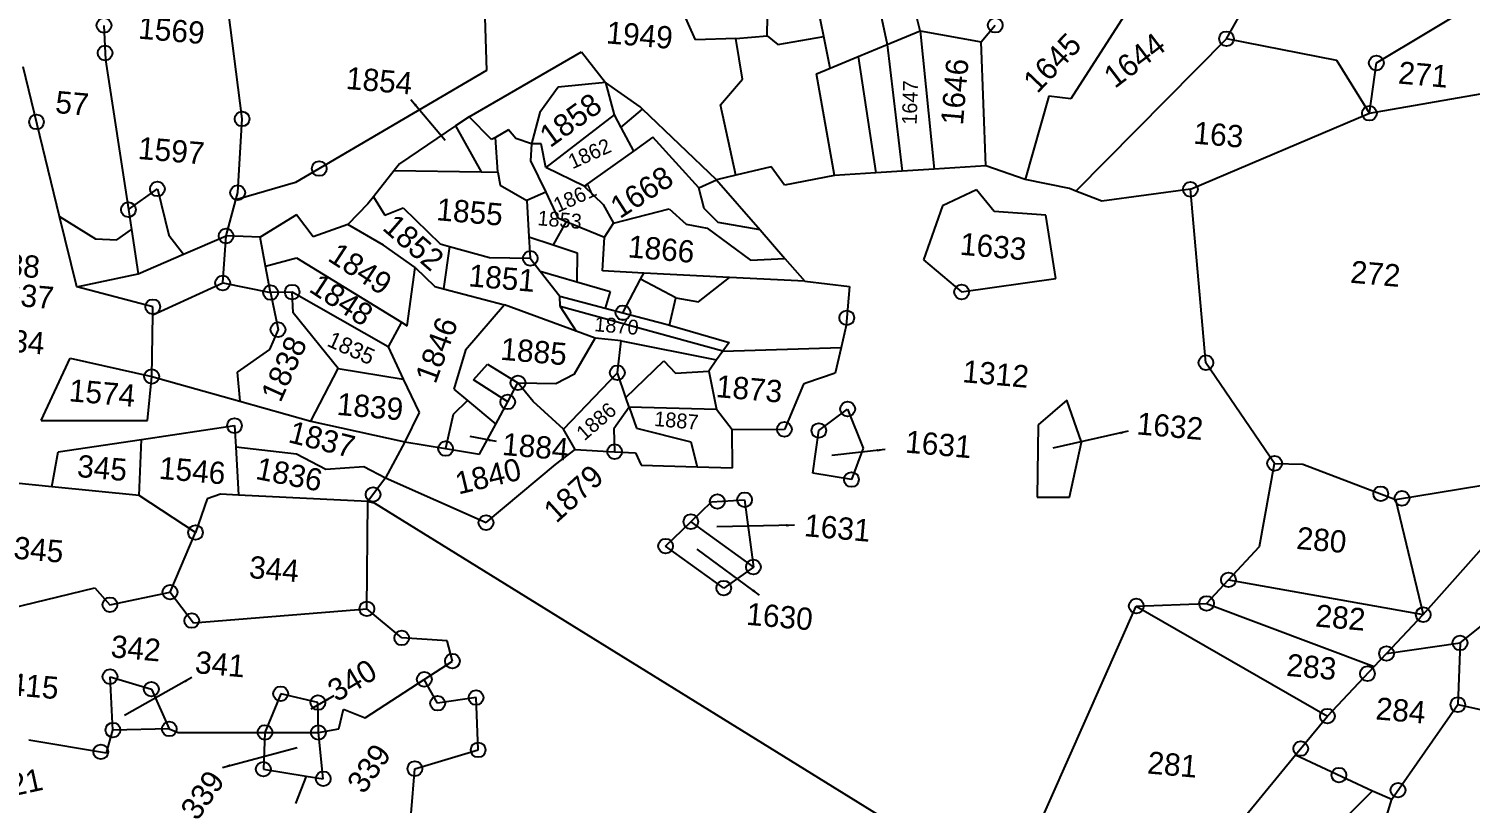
# Model space of a CAD drawing. Header units: metres. Extents: x 302356 to 305648, y 1939949 to 1943623.
# Drawn here: x 303202.9 to 303657.4, y 1941477.1 to 1941721.5 of the extents above; entities that cross this region are included whole.
import ezdxf

# ---------------------------------------------------------------- set-up
doc = ezdxf.new("R2010")
doc.units = ezdxf.units.M
doc.layers.add('POLY_PARCEL', color=6, linetype='Continuous')
doc.layers.add('TEXT_PARCEL', color=7, linetype='Continuous')
doc.styles.add('TEXT_MAP', font='')
doc.styles.get('TEXT_MAP').set_extended_font_data('Kruti Dev 050')
doc.dimstyles.get("Standard").update_dxf_attribs({"dimtxt": 0.18, "dimasz": 0.18, "dimexe": 0.18, "dimexo": 0.0625, "dimgap": 0.09, "dimtad": 0, "dimtih": 1, "dimtoh": 1, "dimdec": 4, "dimzin": 0, "dimdsep": 46, "dimtxsty": 'Standard', "dimcen": 0.09, "dimadec": 0, "dimazin": 0, "dimtfac": 1, "dimtdec": 4, "dimtofl": 0, "dimtmove": 0, "dimatfit": 3, "dimfxl": 1, "dimtolj": 1, "dimtzin": 0, "dimarcsym": 0})

msp = doc.modelspace()

# ---------------------------------------------------------------- linework, layer by layer
for centre in [(303226.56, 1941722.56), (303507.64, 1941722.61), (303580.57, 1941718.33), (303226.92, 1941713.85), (303627.83, 1941710.68), (303205.29, 1941692.08), (303270.13, 1941693.03), (303625.65, 1941694.81), (303294.44, 1941677.36), (303243.41, 1941670.93), (303268.73, 1941669.77), (303569.19, 1941670.81), (303234.28, 1941664.4), (303265.08, 1941656.09), (303361, 1941649.04), (303264, 1941641.26), (303279.12, 1941638.23), (303285.91, 1941638.39), (303497.03, 1941638.41), (303241.96, 1941633.75), (303390.24, 1941631.86), (303460.82, 1941630.25), (303281.45, 1941626.52), (303574.08, 1941616.09), (303241.61, 1941611.73), (303357.13, 1941609.74), (303388.47, 1941612.93), (303353.9, 1941603.72), (303461.09, 1941601.48), (303267.73, 1941596.23), (303441.16, 1941595.06), (303452, 1941594.7), (303334.3, 1941588.99), (303387.6, 1941588.01), (303595.76, 1941584.33), (303462.3, 1941579.22), (303311.43, 1941574.49), (303428.59, 1941572.83), (303629.23, 1941574.72), (303635.91, 1941573.28), (303420, 1941572.29), (303347.05, 1941565.62), (303411.64, 1941565.91), (303255.43, 1941562.5), (303403.67, 1941558.22), (303431.37, 1941551.61), (303581.19, 1941547.56), (303247.4, 1941543.67), (303422.03, 1941544.96), (303228.44, 1941539.7), (303309.47, 1941538.41), (303552.11, 1941539.3), (303574.28, 1941540.11), (303642.61, 1941536.58), (303254.24, 1941534.7), (303320.48, 1941529.24), (303654.22, 1941527.67), (303631.04, 1941524.32), (303336.45, 1941521.91), (303228.47, 1941516.99), (303327.58, 1941516.15), (303625.03, 1941517.94), (303241.51, 1941513.06), (303282.3, 1941511.61), (303343.92, 1941510.41), (303294.04, 1941508.84), (303331.79, 1941508.62), (303653.53, 1941508.17), (303229.37, 1941500.15), (303247.15, 1941500.52), (303612.4, 1941504.55), (303277.34, 1941499.4), (303294.18, 1941499.39), (303225.56, 1941493.28), (303344.57, 1941493.9), (303603.99, 1941494.3), (303276.82, 1941487.81), (303324.61, 1941487.96), (303295.71, 1941484.77), (303616.02, 1941485.93), (303634.67, 1941481.19)]:
    msp.add_circle(centre, 2.33)
at = {"layer": 'POLY_PARCEL'}
for p, q in [((303345.61, 1941760.96), (303347.2, 1941708.28)), ((303483.92, 1941720.81), (303478.94, 1941741.54)), ((303580.57, 1941718.33), (303592.57, 1941739.77)), ((303469.02, 1941737.82), (303473.54, 1941716.5)), ((303270.13, 1941693.03), (303265.18, 1941731.93)), ((303627.83, 1941710.68), (303659.81, 1941729.91)), ((303413.14, 1941717.94), (303408.7, 1941727.88)), ((303435.74, 1941719.27), (303435.81, 1941725.47)), ((303453.58, 1941719.05), (303451.73, 1941728.32)), ((303548.34, 1941725.6), (303531.48, 1941699.35)), ((303226.56, 1941722.56), (303227.01, 1941711.68)), ((303473.54, 1941716.5), (303483.92, 1941720.81)), ((303483.92, 1941720.81), (303503.22, 1941717.36)), ((303483.92, 1941720.81), (303488.43, 1941677.18)), ((303503.22, 1941717.36), (303507.64, 1941722.61)), ((303425.8, 1941718.4), (303413.14, 1941717.94)), ((303425.8, 1941718.4), (303435.74, 1941719.27)), ((303427.93, 1941705.6), (303425.8, 1941718.4)), ((303435.74, 1941719.27), (303439.1, 1941716.51)), ((303439.1, 1941716.51), (303453.58, 1941719.05)), ((303455.58, 1941709.05), (303453.58, 1941719.05)), ((303464.43, 1941712.72), (303473.54, 1941716.5)), ((303473.54, 1941716.5), (303478.3, 1941676.54)), ((303504.69, 1941678.2), (303503.22, 1941717.36)), ((303580.57, 1941718.33), (303533.09, 1941670.25)), ((303615.35, 1941711.44), (303580.57, 1941718.33)), ((303227.01, 1941711.68), (303234.28, 1941664.4)), ((303341.7, 1941693.71), (303377.18, 1941714.21)), ((303377.18, 1941714.21), (303384.73, 1941704.55)), ((303455.58, 1941709.05), (303464.43, 1941712.72)), ((303464.43, 1941712.72), (303469.98, 1941676.01)), ((303212.57, 1941662.27), (303201.04, 1941709.51)), ((303347.2, 1941708.28), (303286.96, 1941672.97)), ((303451.23, 1941707.25), (303455.58, 1941709.05)), ((303457, 1941675.19), (303451.23, 1941707.25)), ((303625.65, 1941694.81), (303615.35, 1941711.44)), ((303625.65, 1941694.81), (303627.83, 1941710.68)), ((303369.81, 1941703.08), (303364.06, 1941695.1)), ((303384.73, 1941704.55), (303369.81, 1941703.08)), ((303384.73, 1941704.55), (303387.47, 1941694.29)), ((303395.61, 1941696.83), (303384.73, 1941704.55)), ((303420.95, 1941697.45), (303427.93, 1941705.6)), ((303524.58, 1941700.24), (303517.11, 1941673.86)), ((303531.48, 1941699.35), (303524.58, 1941700.24)), ((303625.65, 1941694.81), (303663.1, 1941701.42)), ((303341.7, 1941693.71), (303337.45, 1941690.83)), ((303348.8, 1941686.52), (303341.7, 1941693.71)), ((303364.06, 1941695.1), (303361.38, 1941685.14)), ((303387.47, 1941694.29), (303365.87, 1941677.71)), ((303387.47, 1941694.29), (303389.61, 1941690.29)), ((303389.61, 1941690.29), (303396.4, 1941696.08)), ((303396.4, 1941696.08), (303395.61, 1941696.83)), ((303419.75, 1941673.76), (303396.4, 1941696.08)), ((303425.88, 1941675.23), (303420.95, 1941697.45)), ((303569.19, 1941670.81), (303625.65, 1941694.81)), ((303268.73, 1941669.77), (303270.13, 1941693.03)), ((303337.45, 1941690.83), (303319.79, 1941678.84)), ((303337.45, 1941690.83), (303345.49, 1941676.34)), ((303354.13, 1941689.58), (303350, 1941687.2)), ((303356.46, 1941686.8), (303354.13, 1941689.58)), ((303389.61, 1941690.29), (303393.58, 1941682.86)), ((303350, 1941687.2), (303348.8, 1941686.52)), ((303350.77, 1941676.26), (303350, 1941687.2)), ((303361.38, 1941685.14), (303356.46, 1941686.8)), ((303361.38, 1941685.14), (303361.06, 1941679.79)), ((303364.39, 1941685.13), (303361.38, 1941685.14)), ((303365.87, 1941677.71), (303364.39, 1941685.13)), ((303399.7, 1941687.23), (303393.58, 1941682.86)), ((303414.12, 1941671.3), (303399.7, 1941687.23)), ((303361.06, 1941679.79), (303365.94, 1941669.95)), ((303393.58, 1941682.86), (303378.02, 1941671.76)), ((303318.12, 1941676.74), (303311.54, 1941668.44)), ((303319.79, 1941678.84), (303318.12, 1941676.74)), ((303318.12, 1941676.74), (303345.49, 1941676.34)), ((303345.49, 1941676.34), (303350.77, 1941676.26)), ((303350.77, 1941676.26), (303351.52, 1941672.13)), ((303378.02, 1941671.76), (303365.87, 1941677.71)), ((303425.88, 1941675.23), (303419.75, 1941673.76)), ((303437, 1941677.88), (303425.88, 1941675.23)), ((303441.17, 1941672.09), (303437, 1941677.88)), ((303457, 1941675.19), (303441.17, 1941672.09)), ((303469.98, 1941676.01), (303457, 1941675.19)), ((303478.3, 1941676.54), (303469.98, 1941676.01)), ((303488.43, 1941677.18), (303478.3, 1941676.54)), ((303504.69, 1941678.2), (303488.43, 1941677.18)), ((303517.11, 1941673.86), (303504.69, 1941678.2)), ((303234.28, 1941664.4), (303243.41, 1941670.93)), ((303243.41, 1941670.93), (303247.02, 1941656.34)), ((303286.96, 1941672.97), (303268.11, 1941667.48)), ((303351.52, 1941672.13), (303359.88, 1941667.25)), ((303378.02, 1941671.76), (303383.99, 1941666.07)), ((303414.12, 1941671.3), (303419.75, 1941673.76)), ((303415.86, 1941664.77), (303414.12, 1941671.3)), ((303419.75, 1941673.76), (303433.49, 1941657.98)), ((303501.69, 1941670.69), (303490.99, 1941665.62)), ((303507.29, 1941663.83), (303501.69, 1941670.69)), ((303531.08, 1941671.03), (303517.11, 1941673.86)), ((303533.09, 1941670.25), (303531.08, 1941671.03)), ((303569.19, 1941670.81), (303541.24, 1941667.09)), ((303574.08, 1941616.09), (303569.19, 1941670.81)), ((303265.08, 1941656.09), (303268.11, 1941667.48)), ((303268.11, 1941667.48), (303268.73, 1941669.77)), ((303309.82, 1941666.27), (303303.42, 1941659.68)), ((303311.54, 1941668.44), (303309.82, 1941666.27)), ((303311.54, 1941668.44), (303315.14, 1941662.66)), ((303365.94, 1941669.95), (303359.88, 1941667.25)), ((303359.88, 1941667.25), (303360.59, 1941655.78)), ((303365.94, 1941669.95), (303369.74, 1941661.79)), ((303383.99, 1941666.07), (303387.27, 1941660.16)), ((303541.24, 1941667.09), (303533.09, 1941670.25)), ((303212.57, 1941662.27), (303223.93, 1941655.14)), ((303217.99, 1941640.05), (303212.57, 1941662.27)), ((303234.28, 1941664.4), (303235.24, 1941658.13)), ((303287.28, 1941662.8), (303275.79, 1941655.71)), ((303292.49, 1941655.77), (303287.28, 1941662.8)), ((303315.14, 1941662.66), (303320.88, 1941665.02)), ((303320.88, 1941665.02), (303332.58, 1941653.61)), ((303369.74, 1941661.79), (303372.35, 1941660.7)), ((303387.27, 1941660.16), (303404.76, 1941664.63)), ((303404.76, 1941664.63), (303410.16, 1941659.82)), ((303420.28, 1941660.33), (303415.86, 1941664.77)), ((303490.99, 1941665.62), (303484.97, 1941648.51)), ((303523.55, 1941662.69), (303507.29, 1941663.83)), ((303526.79, 1941642.65), (303523.55, 1941662.69)), ((303230.66, 1941654.85), (303235.24, 1941658.13)), ((303235.24, 1941658.13), (303237.39, 1941644.16)), ((303303.42, 1941659.68), (303292.49, 1941655.77)), ((303314.69, 1941653.17), (303303.42, 1941659.68)), ((303372.35, 1941660.7), (303368.19, 1941653.25)), ((303372.35, 1941660.7), (303384.38, 1941655.7)), ((303384.38, 1941655.7), (303387.27, 1941660.16)), ((303410.16, 1941659.82), (303416.8, 1941658.6)), ((303416.8, 1941658.6), (303430.43, 1941648.46)), ((303433.49, 1941657.98), (303420.28, 1941660.33)), ((303433.49, 1941657.98), (303441.33, 1941648.96)), ((303223.93, 1941655.14), (303230.66, 1941654.85)), ((303247.02, 1941656.34), (303251.68, 1941650.32)), ((303251.68, 1941650.32), (303265.08, 1941656.09)), ((303264, 1941641.26), (303265.08, 1941656.09)), ((303275.79, 1941655.71), (303265.08, 1941656.09)), ((303277.53, 1941646.58), (303275.79, 1941655.71)), ((303324.67, 1941646.11), (303314.69, 1941653.17)), ((303332.58, 1941653.61), (303335.57, 1941652.79)), ((303335.57, 1941652.79), (303333.64, 1941639.41)), ((303335.57, 1941652.79), (303348.14, 1941649.3)), ((303360.59, 1941655.78), (303361, 1941649.04)), ((303360.59, 1941655.78), (303368.19, 1941653.25)), ((303368.19, 1941653.25), (303375.77, 1941650.74)), ((303383.83, 1941645.04), (303384.38, 1941655.7)), ((303237.39, 1941644.16), (303251.68, 1941650.32)), ((303277.53, 1941646.58), (303287.33, 1941649.17)), ((303287.33, 1941649.17), (303320.36, 1941628.87)), ((303348.14, 1941649.3), (303361, 1941649.04)), ((303361, 1941649.04), (303364.17, 1941645)), ((303375.77, 1941650.74), (303375.66, 1941641.64)), ((303430.43, 1941648.46), (303441.33, 1941648.96)), ((303441.33, 1941648.96), (303447.56, 1941641.8)), ((303484.97, 1941648.51), (303497.03, 1941638.41)), ((303217.99, 1941640.05), (303237.39, 1941644.16)), ((303279.12, 1941638.23), (303277.53, 1941646.58)), ((303322.21, 1941627.73), (303324.67, 1941646.11)), ((303324.67, 1941646.11), (303330.93, 1941640.13)), ((303364.17, 1941645), (303375.66, 1941641.64)), ((303364.17, 1941645), (303370.36, 1941637.08)), ((303396.81, 1941644.38), (303383.83, 1941645.04)), ((303395.81, 1941642.48), (303396.81, 1941644.38)), ((303423.84, 1941643.01), (303396.81, 1941644.38)), ((303241.96, 1941633.75), (303217.99, 1941640.05)), ((303241.92, 1941631.15), (303264, 1941641.26)), ((303264, 1941641.26), (303279.12, 1941638.23)), ((303330.93, 1941640.13), (303333.64, 1941639.41)), ((303333.64, 1941639.41), (303352.85, 1941634.31)), ((303375.66, 1941641.64), (303386.19, 1941638.57)), ((303390.24, 1941631.86), (303395.81, 1941642.48)), ((303406.89, 1941636.56), (303395.81, 1941642.48)), ((303414.08, 1941635.31), (303423.84, 1941643.01)), ((303447.56, 1941641.8), (303423.84, 1941643.01)), ((303447.56, 1941641.8), (303461.63, 1941640.16)), ((303461.63, 1941640.16), (303460.62, 1941627.81)), ((303497.03, 1941638.41), (303526.79, 1941642.65)), ((303285.91, 1941638.39), (303279.12, 1941638.23)), ((303279.12, 1941638.23), (303281.45, 1941626.52)), ((303316.19, 1941621.11), (303285.91, 1941638.39)), ((303286.24, 1941631.84), (303285.91, 1941638.39)), ((303352.85, 1941634.31), (303340.53, 1941620.08)), ((303375.46, 1941626.05), (303352.85, 1941634.31)), ((303370.46, 1941633.83), (303370.36, 1941637.08)), ((303370.36, 1941637.08), (303384.59, 1941633.34)), ((303386.19, 1941638.57), (303384.59, 1941633.34)), ((303404.89, 1941627.97), (303406.89, 1941636.56)), ((303406.89, 1941636.56), (303414.08, 1941635.31)), ((303241.61, 1941611.73), (303241.92, 1941631.15)), ((303241.92, 1941631.15), (303241.96, 1941633.75)), ((303300.46, 1941614.26), (303286.24, 1941631.84)), ((303370.46, 1941633.83), (303375.46, 1941626.05)), ((303421.69, 1941619.7), (303370.46, 1941633.83)), ((303384.59, 1941633.34), (303390.24, 1941631.86)), ((303390.24, 1941631.86), (303403.49, 1941628.38)), ((303281.45, 1941626.52), (303278.8, 1941620.27)), ((303320.36, 1941628.87), (303316.19, 1941621.11)), ((303320.36, 1941628.87), (303322.21, 1941627.73)), ((303381.46, 1941623.86), (303375.46, 1941626.05)), ((303403.49, 1941628.38), (303404.89, 1941627.97)), ((303404.89, 1941627.97), (303423.69, 1941622.52)), ((303460.62, 1941627.81), (303459.05, 1941620.89)), ((303316.19, 1941621.11), (303320.97, 1941610.92)), ((303374.99, 1941612.53), (303381.46, 1941623.86)), ((303389.65, 1941623.04), (303381.46, 1941623.86)), ((303388.47, 1941612.93), (303389.65, 1941623.04)), ((303389.65, 1941623.04), (303419.75, 1941616.97)), ((303423.69, 1941622.52), (303421.69, 1941619.7)), ((303421.69, 1941619.7), (303459.05, 1941620.89)), ((303459.05, 1941620.89), (303457.2, 1941612.78)), ((303206.73, 1941597.8), (303215.9, 1941617.48)), ((303215.9, 1941617.48), (303241.61, 1941611.73)), ((303278.8, 1941620.27), (303268.54, 1941613.06)), ((303340.53, 1941620.08), (303336.87, 1941607.78)), ((303391.14, 1941605.1), (303403.14, 1941616.68)), ((303403.14, 1941616.68), (303406.8, 1941612.74)), ((303419.75, 1941616.97), (303417.27, 1941613.45)), ((303421.69, 1941619.7), (303419.75, 1941616.97)), ((303595.76, 1941584.33), (303574.08, 1941616.09)), ((303240.3, 1941597.89), (303241.61, 1941611.73)), ((303241.61, 1941611.73), (303269.4, 1941603.92)), ((303268.54, 1941613.06), (303269.4, 1941603.92)), ((303291.76, 1941597.64), (303300.46, 1941614.26)), ((303300.46, 1941614.26), (303320.97, 1941610.92)), ((303343.08, 1941610.72), (303347.56, 1941615.66)), ((303347.56, 1941615.66), (303357.13, 1941609.74)), ((303369.03, 1941609.53), (303374.99, 1941612.53)), ((303371.5, 1941595.09), (303388.47, 1941612.93)), ((303391.14, 1941605.1), (303388.47, 1941612.93)), ((303406.8, 1941612.74), (303417.27, 1941613.45)), ((303417.27, 1941613.45), (303419.71, 1941601.33)), ((303457.2, 1941612.78), (303447.9, 1941609.63)), ((303320.97, 1941610.92), (303325.93, 1941600.34)), ((303336.87, 1941607.78), (303341.19, 1941604.15)), ((303353.9, 1941603.72), (303343.08, 1941610.72)), ((303353.9, 1941603.72), (303357.13, 1941609.74)), ((303361.92, 1941603.8), (303357.13, 1941609.74)), ((303357.13, 1941609.74), (303369.03, 1941609.53)), ((303447.13, 1941609.37), (303441.16, 1941595.06)), ((303447.9, 1941609.63), (303447.13, 1941609.37)), ((303269.4, 1941603.92), (303291.76, 1941597.64)), ((303341.19, 1941604.15), (303336.69, 1941599.73)), ((303341.19, 1941604.15), (303350.1, 1941596.66)), ((303350.1, 1941596.66), (303353.9, 1941603.72)), ((303371.5, 1941595.09), (303361.92, 1941603.8)), ((303392.18, 1941602.06), (303391.14, 1941605.1)), ((303530.2, 1941604.23), (303521.21, 1941596.52)), ((303534.87, 1941590.99), (303530.2, 1941604.23)), ((303206.73, 1941597.8), (303240.3, 1941597.89)), ((303325.93, 1941600.34), (303321.44, 1941591.12)), ((303336.69, 1941599.73), (303334.3, 1941588.99)), ((303392.18, 1941602.06), (303387.35, 1941595.17)), ((303392.18, 1941602.06), (303394.54, 1941595.4)), ((303419.71, 1941601.33), (303392.18, 1941602.06)), ((303424.66, 1941594.87), (303419.71, 1941601.33)), ((303452, 1941594.7), (303461.09, 1941601.48)), ((303461.09, 1941601.48), (303466.03, 1941589.14)), ((303238.44, 1941591.9), (303267.73, 1941596.23)), ((303267.73, 1941596.23), (303268.13, 1941589.53)), ((303291.76, 1941597.64), (303321.44, 1941591.12)), ((303345.02, 1941587.21), (303350.1, 1941596.66)), ((303375.11, 1941588.68), (303371.5, 1941595.09)), ((303387.35, 1941595.17), (303387.6, 1941588.01)), ((303394.54, 1941595.4), (303411.62, 1941591.1)), ((303441.16, 1941595.06), (303424.66, 1941594.87)), ((303424.78, 1941582.95), (303424.66, 1941594.87)), ((303450.09, 1941581.21), (303452, 1941594.7)), ((303521.21, 1941596.52), (303520.88, 1941573.66)), ((303212.1, 1941588.01), (303238.44, 1941591.9)), ((303237.65, 1941574.17), (303238.44, 1941591.9)), ((303268.13, 1941589.53), (303269.04, 1941574.28)), ((303268.13, 1941589.53), (303287.23, 1941587.36)), ((303321.44, 1941591.12), (303315.31, 1941579.79)), ((303321.44, 1941591.12), (303334.3, 1941588.99)), ((303334.3, 1941588.99), (303345.02, 1941587.21)), ((303411.62, 1941591.1), (303413.66, 1941583.27)), ((303466.03, 1941589.14), (303462.3, 1941579.22)), ((303531.05, 1941573.69), (303534.87, 1941590.99)), ((303210.1, 1941576.93), (303212.1, 1941588.01)), ((303287.23, 1941587.36), (303296.55, 1941582.45)), ((303368.92, 1941583.96), (303375.11, 1941588.68)), ((303375.11, 1941588.68), (303387.6, 1941588.01)), ((303387.6, 1941588.01), (303394.14, 1941587.66)), ((303394.14, 1941587.66), (303395.98, 1941583.79)), ((303590.98, 1941558.12), (303595.76, 1941584.33)), ((303595.76, 1941584.33), (303604.67, 1941584.02)), ((303210.1, 1941576.93), (303169.68, 1941580.97)), ((303296.55, 1941582.45), (303308.56, 1941583.33)), ((303308.56, 1941583.33), (303315.31, 1941579.79)), ((303315.31, 1941579.79), (303309.8, 1941572.26)), ((303315.31, 1941579.79), (303347.05, 1941565.62)), ((303347.05, 1941565.62), (303368.92, 1941583.96)), ((303395.98, 1941583.79), (303413.66, 1941583.27)), ((303413.66, 1941583.27), (303424.78, 1941582.95)), ((303462.3, 1941579.22), (303450.09, 1941581.21)), ((303604.67, 1941584.02), (303633.9, 1941572.95)), ((303633.9, 1941572.95), (303681.62, 1941580.71)), ((303642.61, 1941536.58), (303681.62, 1941580.71)), ((303237.65, 1941574.17), (303210.1, 1941576.93)), ((303255.43, 1941562.5), (303237.65, 1941574.17)), ((303259.07, 1941573.18), (303255.43, 1941562.5)), ((303263.3, 1941574.56), (303259.07, 1941573.18)), ((303269.04, 1941574.28), (303263.3, 1941574.56)), ((303309.8, 1941572.26), (303269.04, 1941574.28)), ((303309.47, 1941538.41), (303309.8, 1941572.26)), ((303309.8, 1941572.26), (303311.74, 1941571.87)), ((303311.74, 1941571.87), (303475.36, 1941470.55)), ((303411.64, 1941565.91), (303418.13, 1941572.18)), ((303418.13, 1941572.18), (303428.59, 1941572.83)), ((303428.59, 1941572.83), (303431.37, 1941551.61)), ((303520.88, 1941573.66), (303531.05, 1941573.69)), ((303633.9, 1941572.95), (303642.61, 1941536.58)), ((303247.4, 1941543.67), (303255.43, 1941562.5)), ((303403.67, 1941558.22), (303411.64, 1941565.91)), ((303411.64, 1941565.91), (303431.37, 1941551.61)), ((303422.03, 1941544.96), (303403.67, 1941558.22)), ((303581.19, 1941547.56), (303590.98, 1941558.12)), ((303654.22, 1941527.67), (303690.66, 1941556.75)), ((303431.37, 1941551.61), (303422.03, 1941544.96)), ((303192.84, 1941537.54), (303223.73, 1941545)), ((303223.73, 1941545), (303228.44, 1941539.7)), ((303228.44, 1941539.7), (303247.4, 1941543.67)), ((303247.4, 1941543.67), (303254.81, 1941533.96)), ((303574.28, 1941540.11), (303581.19, 1941547.56)), ((303581.19, 1941547.56), (303642.61, 1941536.58)), ((303512.99, 1941451.09), (303552.11, 1941539.3)), ((303552.11, 1941539.3), (303574.28, 1941540.11)), ((303552.11, 1941539.3), (303612.4, 1941504.55)), ((303574.28, 1941540.11), (303627.13, 1941520.17)), ((303254.81, 1941533.96), (303309.47, 1941538.41)), ((303320.48, 1941529.24), (303309.47, 1941538.41)), ((303631.04, 1941524.32), (303642.61, 1941536.58)), ((303334.83, 1941528.34), (303320.48, 1941529.24)), ((303336.45, 1941521.91), (303334.83, 1941528.34)), ((303631.04, 1941524.32), (303654.22, 1941527.67)), ((303654.22, 1941527.67), (303653.53, 1941508.17)), ((303327.58, 1941516.15), (303336.45, 1941521.91)), ((303627.13, 1941520.17), (303631.04, 1941524.32)), ((303229.37, 1941500.15), (303228.47, 1941516.99)), ((303228.47, 1941516.99), (303241.51, 1941513.06)), ((303308.95, 1941504.06), (303327.58, 1941516.15)), ((303331.79, 1941508.62), (303327.58, 1941516.15)), ((303612.4, 1941504.55), (303627.13, 1941520.17)), ((303241.51, 1941513.06), (303247.15, 1941500.52)), ((303282.3, 1941511.61), (303277.34, 1941499.4)), ((303294.04, 1941508.84), (303282.3, 1941511.61)), ((303294.18, 1941499.39), (303294.04, 1941508.84)), ((303343.92, 1941510.41), (303331.79, 1941508.62)), ((303344.57, 1941493.9), (303343.92, 1941510.41)), ((303632.69, 1941478.35), (303653.53, 1941508.17)), ((303653.53, 1941508.17), (303697.29, 1941498.53)), ((303300.58, 1941500.58), (303302.08, 1941506.74)), ((303302.08, 1941506.74), (303308.95, 1941504.06)), ((303602.37, 1941492.32), (303612.4, 1941504.55)), ((303227.34, 1941492.99), (303229.37, 1941500.15)), ((303247.15, 1941500.52), (303229.37, 1941500.15)), ((303247.15, 1941500.52), (303249.94, 1941499.4)), ((303249.94, 1941499.4), (303277.34, 1941499.4)), ((303277.34, 1941499.4), (303276.82, 1941487.81)), ((303277.34, 1941499.4), (303294.18, 1941499.39)), ((303294.18, 1941499.39), (303300.58, 1941500.58)), ((303295.71, 1941484.77), (303294.18, 1941499.39)), ((303202.86, 1941497.04), (303227.34, 1941492.99)), ((303324.61, 1941487.96), (303344.57, 1941493.9)), ((303579.86, 1941465.01), (303602.37, 1941492.32)), ((303602.37, 1941492.32), (303626.62, 1941480.98)), ((303276.82, 1941487.81), (303290.37, 1941485.62)), ((303290.37, 1941485.62), (303286.95, 1941476.97)), ((303290.37, 1941485.62), (303295.71, 1941484.77)), ((303323.48, 1941473.79), (303324.61, 1941487.96)), ((303586.55, 1941441.34), (303626.62, 1941480.98)), ((303626.62, 1941480.98), (303632.69, 1941478.35)), ((303615.48, 1941421.99), (303632.69, 1941478.35))]:
    msp.add_line(p, q, dxfattribs=at)

# ---------------------------------------------------------------- texts
at = {"layer": 'TEXT_PARCEL', "style": 'TEXT_MAP'}
for s, height, rotation, p in [('1569', 7.026, 355.0239, (303237.17, 1941718.4)), ('1949', 7.026, 355.0239, (303384.79, 1941716.9)), ('1645', 7.026, 46.3247, (303520.9, 1941700.8)), ('1644', 7.026, 37.2575, (303545.35, 1941702.45)), ('1646', 7.026, 85.0239, (303497.45, 1941690.89)), ('1854', 7.026, 355.0239, (303302.69, 1941702.52)), ('271', 7.026, 355.0239, (303634.53, 1941704.22)), ('1647', 4.684, 88.2082, (303482.86, 1941691.16)), ('57', 7.026, 355.0239, (303211.02, 1941694.92)), ('1858', 7.026, 35.7268, (303367.26, 1941683.75)), ('163', 7.026, 355.0239, (303569.95, 1941685.26)), ('1597', 7.026, 355.0239, (303237.1, 1941680.42)), ('1862', 4.684, 24.218, (303374.31, 1941677.11)), ('1668', 7.026, 32.8703, (303389.25, 1941661.37)), ('1861', 4.684, 24.218, (303369.66, 1941663.36)), ('1855', 7.026, 355.0239, (303331.21, 1941661.09)), ('1852', 7.026, 319.0245, (303314.03, 1941658.27)), ('1853', 4.684, 355.0239, (303363.14, 1941659.5)), ('1633', 7.026, 355.0239, (303496.31, 1941650.19)), ('1849', 7.026, 326.7477, (303296.76, 1941648.55)), ('1866', 7.026, 355.0239, (303391.62, 1941649.37)), ('1638', 7.026, 355.0239, (303185.22, 1941644.53)), ('272', 7.026, 355.0239, (303619.45, 1941641.35)), ('1848', 7.026, 326.7477, (303290.84, 1941638.77)), ('1851', 7.026, 355.0239, (303341.35, 1941640.22)), ('1637', 7.026, 355.0239, (303189.61, 1941634.8)), ('1846', 7.026, 69.7622, (303331.11, 1941609.12)), ('1870', 4.684, 355.0239, (303381.07, 1941626.05)), ('1634', 7.026, 355.0239, (303186.71, 1941620.47)), ('1835', 5.125, 335.6316, (303296.56, 1941621.53)), ('1838', 7.026, 65.7154, (303282.2, 1941603.24)), ('1885', 7.026, 355.0239, (303351.39, 1941617.05)), ('1312', 7.026, 355.0239, (303497.1, 1941609.96)), ('1873', 7.026, 355.0239, (303419.34, 1941605.26)), ('1574', 7.026, 355.0239, (303215.29, 1941603.95)), ('1839', 7.026, 355.0239, (303299.78, 1941599.65)), ('1886', 4.684, 41.0962, (303378.09, 1941591.26)), ('1887', 4.684, 355.0239, (303399.95, 1941596.14)), ('1632', 7.026, 355.0239, (303552.06, 1941593.49)), ('1837', 7.026, 345.8443, (303284.35, 1941591.05)), ('1884', 7.026, 355.0239, (303351.93, 1941587)), ('1631', 7.026, 355.0239, (303479.04, 1941587.75)), ('345', 7.026, 355.0239, (303217.89, 1941580.06)), ('1546', 7.026, 355.0239, (303243.72, 1941579.46)), ('1836', 7.026, 348.7883, (303274.08, 1941579.46)), ('1840', 7.026, 13.4411, (303338.35, 1941574.46)), ('1879', 7.026, 42.1156, (303369.21, 1941565.21)), ('1631', 7.026, 355.0239, (303447.17, 1941561.37)), ('280', 7.026, 355.0239, (303602.44, 1941557.34)), ('345', 7.026, 355.0239, (303197.85, 1941554.28)), ('344', 7.026, 355.0239, (303272.12, 1941548.17)), ('1630', 7.026, 355.0239, (303428.94, 1941533.4)), ('282', 7.026, 355.0239, (303608.42, 1941532.85)), ('342', 7.026, 355.0239, (303228.5, 1941523.14)), ('341', 7.026, 355.0239, (303255.09, 1941518.13)), ('340', 7.026, 30.9471, (303299.89, 1941508.83)), ('283', 7.026, 355.0239, (303599.28, 1941517.27)), ('1415', 7.026, 355.0239, (303191.12, 1941511.68)), ('284', 7.026, 355.0239, (303627.42, 1941503.54)), ('339', 7.026, 55.1077, (303308.5, 1941479.63)), ('281', 7.026, 355.0239, (303555.42, 1941486.46)), ('1421', 7.026, 12.292, (303187.35, 1941476.93)), ('339', 7.026, 55.1077, (303256, 1941471.23))]:
    msp.add_text(s, height=height, rotation=rotation, dxfattribs=at).set_placement(p)

# ---------------------------------------------------------------- leaders
for points in [[(303323.3, 1941699.18), (303334.14, 1941686.28)], [(303549.56, 1941594.46), (303525.76, 1941589.08)], [(303350.39, 1941591.2), (303342.1, 1941592.75)], [(303472.89, 1941588.68), (303456.13, 1941586.82)], [(303444.29, 1941564.82), (303419.89, 1941564.29)], [(303433.27, 1941542.75), (303413.61, 1941557.2)], [(303254.27, 1941516.74), (303233.01, 1941504.78)], [(303299.06, 1941510.97), (303291.76, 1941506.76)], [(303263.94, 1941488.36), (303287.51, 1941494.67)]]:
    msp.add_leader(points, dimstyle='Standard', override={"dimtxt": 2.5, "dimasz": 2.5, "dimexe": 1.25, "dimexo": 0.625, "dimgap": 0.625, "dimtad": 1, "dimtih": 0, "dimtoh": 0, "dimzin": 8, "dimcen": 2.5, "dimtofl": 1})

doc.saveas('drawing.dxf')
